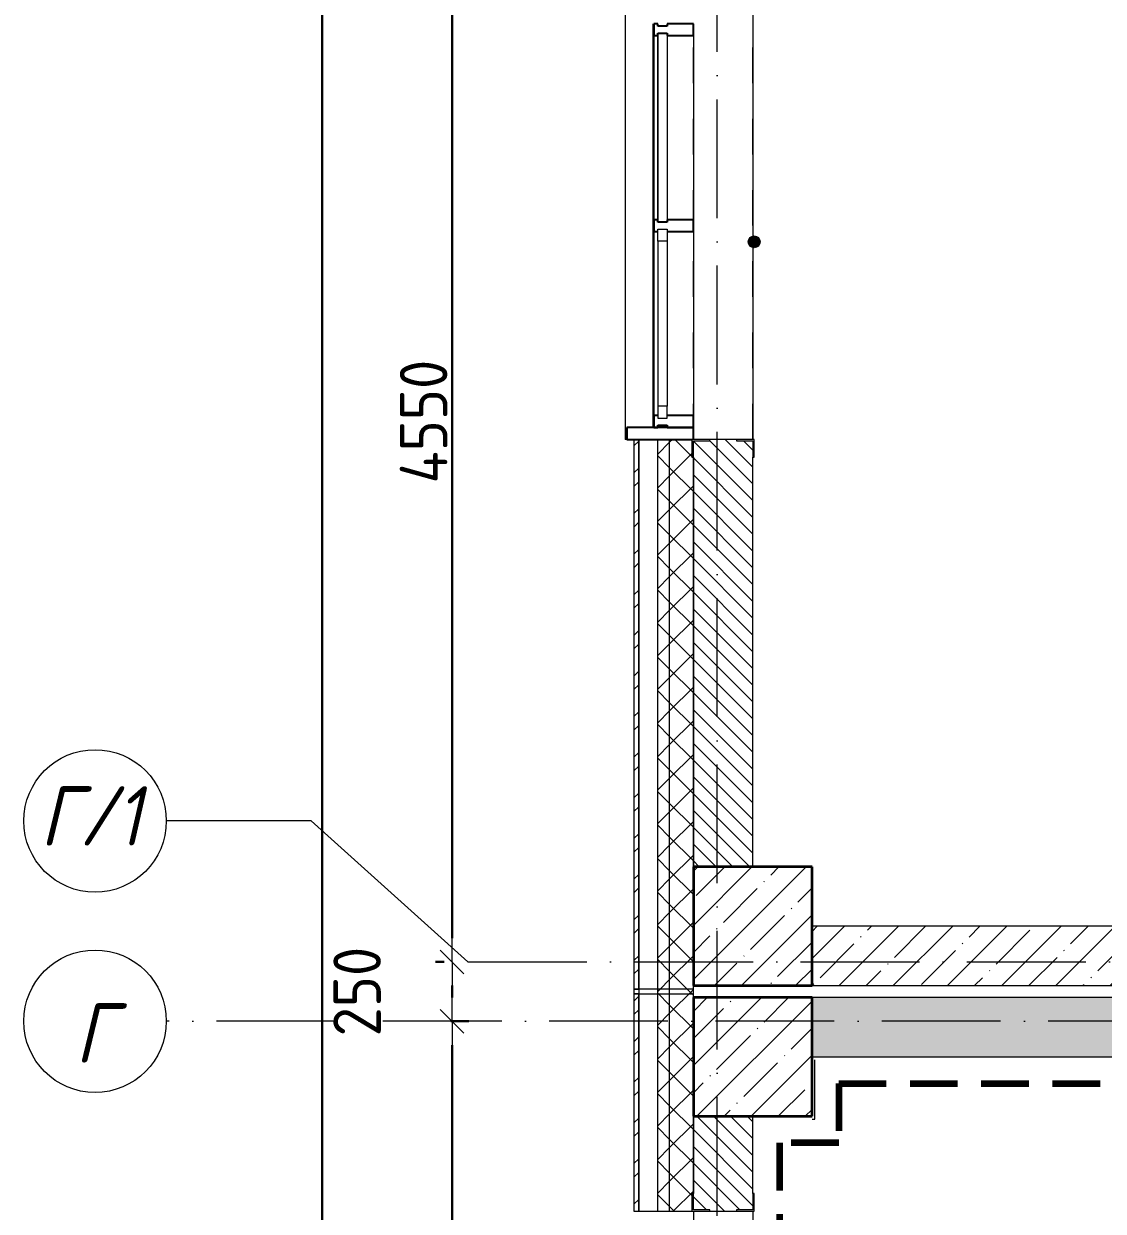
# Model space of a CAD drawing. Header units: millimetres. Extents: x -12989 to 629078, y -109036 to 555275.
# Drawn here: x -12989 to -8445, y -95815 to -90815 of the extents above; entities that cross this region are included whole.
import ezdxf

# ---------------------------------------------------------------- set-up
doc = ezdxf.new("R2010")
doc.units = ezdxf.units.MM
for name, pattern in [('50_200_ШТРИХ_1Т_ш5_п1_п1_', [700, 500, -100, 0, -100]), ('Штрих короткий', [300, 150, -150]), ('Штриховая _2 мм - 1 мм_', [300, 200, -100])]:
    doc.linetypes.add(name, pattern=pattern)
for name, color, linetype, lineweight in [('4 -стяжа', 7, 'Continuous', 30), ('Импосты витража', 7, 'Continuous', 9), ('Импосты витража-1', 7, 'Continuous', 25), ('Каркас_Импост', 7, 'Continuous', 13), ('Каркас_Импост-1', 7, 'Continuous', 9), ('Марки стен', 7, 'Continuous', 9), ('Несущие колонны', 7, 'Continuous', 9), ('Несущие колонны-1', 7, 'Continuous', 35), ('Обобщенные модели', 7, 'Continuous', 9), ('Общие ребра', 7, 'Continuous', 9), ('Окна', 7, 'Continuous', 9), ('Оси', 7, 'Continuous', 9), ('Оси-1', 7, 'Continuous', 20), ('Оси-2', 7, '50_200_ШТРИХ_1Т_ш5_п1_п1_', 9), ('Остекление-1', 7, 'Continuous', 9), ('Перемычка-1', 7, 'Штрих короткий', 9), ('Размеры', 7, 'Continuous', 15), ('Стены', 7, 'Continuous', 9), ('Стены-1', 7, 'Continuous', 13), ('Штриховка разреза-1', 7, 'Continuous', 9)]:
    doc.layers.add(name, color=color, linetype=linetype, lineweight=lineweight)
doc.layers.add('СТ-1_1', color=7, linetype='Штриховая _2 мм - 1 мм_', lineweight=90, true_color=0x888888)
doc.layers.get('4 -стяжа').off()
doc.styles.add('ISOCPEUR_I_1', font='isocpeui.ttf', dxfattribs={"width": 0.85, "height": 2.5})
doc.styles.add('СПДС', font='isocpeur.ttf', dxfattribs={"width": 0.9})
doc.dimstyles.new('Размера А3', dxfattribs={"dimtxt": 200, "dimasz": 100, "dimexe": 70, "dimexo": 100, "dimgap": 20, "dimtad": 1, "dimdec": 0, "dimrnd": 10, "dimzin": 0, "dimdsep": 46, "dimtxsty": 'СПДС', "dimblk": 'ARROWHEAD_6', "dimcen": 1, "dimclrd": 256, "dimclre": 256, "dimclrt": 256, "dimazin": 0, "dimtfac": 1, "dimtdec": 0, "dimtmove": 2, "dimatfit": 3, "dimfxl": 1, "dimtolj": 1, "dimtzin": 0, "dimarcsym": 0})
pattern_1 = [(135, (0, 0), (-35.35534, -35.35534), [])]
pattern_2 = [(45, (0, 0), (-70.71068, 70.71068), []), (135, (0, 0), (-70.71068, -70.71068), [])]
pattern_3 = [(45, (0, 0), (-114.04925, 114.04925), []), (45, (114.05, 0), (-114.04925, 114.04925), [201.612, -40.322, 3.353, -36.97])]
pattern_4 = [(45, (0, 0), (-85.5366, 85.5366), []), (45, (57.02, 0), (-85.5366, 85.5366), [])]

# ---------------------------------------------------------------- blocks, each defined once
blk = doc.blocks.new('Ось сетки - Круг_Ø6_00__ISO-2_5_0_9K_-16731441-АИ2_02_План отделки стен 2-го этажа _Часть 2_')
at = {"layer": 'Оси-1'}
blk.add_circle((0, 0), 3, dxfattribs=at)
blk = doc.blocks.new('ARROWHEAD_6')
at = {"color": 0, "linetype": 'Continuous'}
for p, q in [((0, 0), (-1, 0)), ((-0.5, -0.5), (0.5, 0.5))]:
    blk.add_line(p, q, dxfattribs=at)
blk = doc.blocks.new('*D675')
at = {"layer": 'Defpoints', "color": 0, "transparency": 16777216}
for p in [(-11291.7, -95015.3), (-11185.6, -95015.3), (-11291.7, -98415.3)]:
    blk.add_point(p, dxfattribs=at)
at = {"layer": 'Размеры', "lineweight": -2, "transparency": 16777216}
for p, q in [((-11191.7, -95015.3), (-11115.6, -95015.3)), ((-11185.6, -98315.3), (-11185.6, -95115.3)), ((-11191.7, -98415.3), (-11115.6, -98415.3))]:
    blk.add_line(p, q, dxfattribs=at)
at = {"layer": 'Размеры', "lineweight": -2, "transparency": 16777216, "xscale": 100, "yscale": 100, "zscale": 100}
for p, rotation in [((-11185.6, -95015.3), 90), ((-11185.6, -98415.3), 270)]:
    blk.add_blockref('ARROWHEAD_6', p, dxfattribs=dict(at, rotation=rotation))
at = {"layer": 'Размеры', "transparency": 16777216, "insert": (-11305.6, -96715.3), "char_height": 200, "width": 2.564, "attachment_point": 5, "rotation": 90, "style": 'СПДС'}
blk.add_mtext('\\A1;3400', dxfattribs=at)
blk = doc.blocks.new('*D676')
at = {"layer": 'Defpoints', "color": 0, "transparency": 16777216}
for p in [(-11185.6, -94765.3), (-11118.8, -94765.3), (-11291.7, -95015.3)]:
    blk.add_point(p, dxfattribs=at)
at = {"layer": 'Размеры', "lineweight": -2, "transparency": 16777216}
for p, q in [((-11218.8, -94765.3), (-11255.6, -94765.3)), ((-11185.6, -94915.3), (-11185.6, -94865.3)), ((-11191.7, -95015.3), (-11115.6, -95015.3))]:
    blk.add_line(p, q, dxfattribs=at)
at = {"layer": 'Размеры', "lineweight": -2, "transparency": 16777216, "xscale": 100, "yscale": 100, "zscale": 100}
for p, rotation in [((-11185.6, -94765.3), 90), ((-11185.6, -95015.3), 270)]:
    blk.add_blockref('ARROWHEAD_6', p, dxfattribs=dict(at, rotation=rotation))
at = {"layer": 'Размеры', "transparency": 16777216, "insert": (-11585.6, -94890.3), "char_height": 200, "width": 1.866, "attachment_point": 5, "rotation": 90, "style": 'СПДС'}
blk.add_mtext('\\A1;250', dxfattribs=at)
blk = doc.blocks.new('*D677')
at = {"layer": 'Defpoints', "color": 0, "transparency": 16777216}
for p in [(-11291.7, -90215.3), (-11185.6, -90215.3), (-11118.8, -94765.3)]:
    blk.add_point(p, dxfattribs=at)
at = {"layer": 'Размеры', "lineweight": -2, "transparency": 16777216}
for p, q in [((-11191.7, -90215.3), (-11115.6, -90215.3)), ((-11185.6, -94665.3), (-11185.6, -90315.3)), ((-11218.8, -94765.3), (-11255.6, -94765.3))]:
    blk.add_line(p, q, dxfattribs=at)
at = {"layer": 'Размеры', "lineweight": -2, "transparency": 16777216, "xscale": 100, "yscale": 100, "zscale": 100}
for p, rotation in [((-11185.6, -90215.3), 90), ((-11185.6, -94765.3), 270)]:
    blk.add_blockref('ARROWHEAD_6', p, dxfattribs=dict(at, rotation=rotation))
at = {"layer": 'Размеры', "transparency": 16777216, "insert": (-11305.6, -92490.3), "char_height": 200, "width": 2.564, "attachment_point": 5, "rotation": 90, "style": 'СПДС'}
blk.add_mtext('\\A1;4550', dxfattribs=at)
blk = doc.blocks.new('*D686')
at = {"layer": 'Defpoints', "color": 0, "transparency": 16777216}
for p in [(-11838.1, -56765.3), (-11732, -56765.3), (-11838.1, -106215.3)]:
    blk.add_point(p, dxfattribs=at)
at = {"layer": 'Размеры', "lineweight": -2, "transparency": 16777216}
for p, q in [((-11738.1, -56765.3), (-11662, -56765.3)), ((-11732, -106115.3), (-11732, -56865.3)), ((-11738.1, -106215.3), (-11662, -106215.3))]:
    blk.add_line(p, q, dxfattribs=at)
at = {"layer": 'Размеры', "lineweight": -2, "transparency": 16777216, "xscale": 100, "yscale": 100, "zscale": 100}
for p, rotation in [((-11732, -56765.3), 90), ((-11732, -106215.3), 270)]:
    blk.add_blockref('ARROWHEAD_6', p, dxfattribs=dict(at, rotation=rotation))
at = {"layer": 'Размеры', "transparency": 16777216, "insert": (-11852, -81490.3), "char_height": 200, "width": 3.261, "attachment_point": 5, "rotation": 90, "style": 'СПДС'}
blk.add_mtext('\\A1;49450', dxfattribs=at)
blk = doc.blocks.new('BSC_Колонна _Прямоугольная - 500х500-V41-АИ2_02_План отделки стен 2-го этажа _Часть 2_')
at = {"layer": 'Несущие колонны'}
h = blk.add_hatch(dxfattribs=at)
h.set_pattern_fill('FP_49', color=256, style=0, pattern_type=2)
h.set_pattern_definition([(45, (-150, -11600), (-114.0493, 114.0493), []), (45, (-35.95, -11600), (-114.0493, 114.0493), [201.612, -40.322, 3.353, -36.97])])
h.paths.add_polyline_path([(-250, -250), (250, -250), (250, 250), (-250, 250)], flags=0)
at = {"layer": 'Несущие колонны-1'}
for p, q in [((250, 250), (-250, 250)), ((-250, 250), (-250, -250)), ((250, -250), (250, 250)), ((-250, -250), (250, -250))]:
    blk.add_line(p, q, dxfattribs=at)
blk = doc.blocks.new('Проем_Дверь_Прямоугольный - 1800х2700h_оконные проемы-25805030-АИ2_02_План отделки стен 2-го этажа _Часть 2_')
at = {"layer": 'Перемычка-1'}
for p, q in [((900, 125), (-900, 125)), ((900, -125), (-900, -125))]:
    blk.add_line(p, q, dxfattribs=at)
blk = doc.blocks.new('BSC_Колонна _Прямоугольная - 500х500-V148-АИ2_02_План отделки стен 2-го этажа _Часть 2_')
at = {"layer": 'Несущие колонны'}
h = blk.add_hatch(dxfattribs=at)
h.set_pattern_fill('FP_149', color=256, style=0, pattern_type=2)
h.set_pattern_definition([(45, (-150, -11050), (-114.0493, 114.0493), []), (45, (-35.95, -11050), (-114.0493, 114.0493), [201.612, -40.322, 3.353, -36.97])])
h.paths.add_polyline_path([(-250, -250), (250, -250), (250, 250), (-250, 250)], flags=0)
at = {"layer": 'Несущие колонны-1'}
for p, q in [((250, 250), (-250, 250)), ((-250, 250), (-250, -250)), ((250, -250), (250, 250)), ((-250, -250), (250, -250))]:
    blk.add_line(p, q, dxfattribs=at)
blk = doc.blocks.new('PNS_Панель прямоугольная2 - Нр_Стекло - 40мм-26243474-АИ2_02_План отделки стен 2-го этажа _Часть 2_')
at = {"layer": 'Каркас_Импост'}
for p, q in [((-397.5, 0), (-397.5, 40)), ((-397.5, 40), (-347.5, 40)), ((-347.5, 40), (-347.5, 0)), ((397.5, 40), (347.5, 40)), ((347.5, 40), (347.5, 0)), ((397.5, 0), (397.5, 40)), ((-347.5, 0), (-397.5, 0)), ((347.5, 0), (397.5, 0))]:
    blk.add_line(p, q, dxfattribs=at)
at = {"layer": 'Каркас_Импост-1'}
for p, q in [((-347.5, 40), (347.5, 40)), ((-347.5, 0), (347.5, 0))]:
    blk.add_line(p, q, dxfattribs=at)
blk = doc.blocks.new('Прямоугольный импост - Импост структурный с накладкой - 150мм-25647633-АИ2_02_План отделки стен 2-го этажа _Часть 2_')
at = {"layer": 'Импосты витража-1'}
for p, q in [((-25, 0), (-25, 17)), ((-25, 17), (25, 17)), ((-15, 0), (-25, 0)), ((-15, -40), (-15, 0)), ((25, 17), (25, 0)), ((-25, -150), (-25, -40)), ((-25, -40), (-15, -40)), ((25, -40), (25, -150)), ((25, -150), (-25, -150))]:
    blk.add_line(p, q, dxfattribs=at)
blk = doc.blocks.new('Прямоугольный импост - Импост структурный с накладкой - 150мм-25647642-АИ2_02_План отделки стен 2-го этажа _Часть 2_')
at = {"layer": 'Импосты витража'}
for p, q in [((42475, -100), (43250, -100)), ((42475, -267), (43250, -267))]:
    blk.add_line(p, q, dxfattribs=at)
blk = doc.blocks.new('Прямоугольный импост - Импост структурный с накладкой - 150мм-V150-АИ2_02_План отделки стен 2-го этажа _Часть 2_')
at = {"layer": 'Импосты витража-1'}
for p, q in [((-25, 0), (-25, 17)), ((-25, 17), (25, 17)), ((25, 0), (15, 0)), ((15, 0), (15, -40)), ((25, 17), (25, 0)), ((-25, -150), (-25, -40)), ((15, -40), (25, -40)), ((25, -40), (25, -150)), ((25, -150), (-25, -150))]:
    blk.add_line(p, q, dxfattribs=at)
blk = doc.blocks.new('PNS_Панель прямоугольная1 - Нр_Стекло - 40мм-25259299-АИ2_02_План отделки стен 2-го этажа _Часть 2_')
at = {"layer": 'Остекление-1'}
for p, q in [((-387.5, 40), (387.5, 40)), ((-397.5, 0), (397.5, 0)), ((387.5, 0), (-387.5, 0))]:
    blk.add_line(p, q, dxfattribs=at)
blk = doc.blocks.new('Прямоугольный импост - Импост структурный с накладкой - 150мм-25647644-АИ2_02_План отделки стен 2-го этажа _Часть 2_')
at = {"layer": 'Импосты витража-1'}
for p, q in [((-25, 0), (-25, 17)), ((-25, 17), (25, 17)), ((-15, 0), (-25, 0)), ((-15, -40), (-15, 0)), ((25, 0), (15, 0)), ((15, 0), (15, -40)), ((25, 17), (25, 0)), ((-25, -150), (-25, -40)), ((-25, -40), (-15, -40)), ((15, -40), (25, -40)), ((25, -40), (25, -150)), ((25, -150), (-25, -150))]:
    blk.add_line(p, q, dxfattribs=at)
blk = doc.blocks.new('Прямоугольный импост - Откос НВФ_50х280 мм-25993834-АИ2_02_План отделки стен 2-го этажа _Часть 2_')
at = {"layer": 'Импосты витража-1'}
for p, q in [((-50, 130), (0, 130)), ((-50, -150), (-50, 130)), ((0, 130), (0, -144)), ((0, -150), (-50, -150))]:
    blk.add_line(p, q, dxfattribs=at)
blk = doc.blocks.new('Фахверк_СКБ_Уголок - 250_2700-27497298-АИ2_02_План отделки стен 2-го этажа _Часть 2_')
at = {"layer": 'Обобщенные модели'}
for p, q in [((200, 181), (125, 181)), ((125, 181), (125, 106)), ((131, 106), (131, 175)), ((131, 175), (200, 175)), ((200, 175), (200, 181)), ((125, 106), (131, 106)), ((131, -6), (125, -6)), ((125, -6), (125, -81)), ((131, -75), (131, -6)), ((125, -81), (200, -81)), ((200, -75), (131, -75)), ((200, -81), (200, -75))]:
    blk.add_line(p, q, dxfattribs=at)
blk = doc.blocks.new('Стены 5 - Стены 4-30145060-АИ2_02_План отделки стен 2-го этажа _Часть 2_')
at = {"layer": 'Стены-1'}
for p, q in [((-1843.5, 41030.2), (-1843.5, 41010.2)), ((-1593.5, 41030.2), (-1843.5, 41030.2)), ((-1843.5, 41010.2), (-1593.5, 41010.2)), ((-1593.5, 41010.2), (-1593.5, 41030.2))]:
    blk.add_line(p, q, dxfattribs=at)
blk = doc.blocks.new('Отлив_СКБ - Отлив витража_120_НВФ-31885689-АИ2_02_План отделки стен 2-го этажа _Часть 2_')
at = {"layer": 'Окна'}
for p, q in [((0, 113), (0, 120)), ((1800, 120), (0, 120)), ((1800, 120), (1800, 113)), ((50, 2), (1750, 2))]:
    blk.add_line(p, q, dxfattribs=at)
blk = doc.blocks.new('0125-Р-ОО-Ш2-АР-о_23_10_2024_rvt-1-АИ2_02_План отделки стен 2-го этажа _Часть 2_')
at = {"layer": 'Штриховка разреза-1'}
h = blk.add_hatch(dxfattribs=at)
h.set_pattern_fill('FP_80', color=256, style=0, pattern_type=2)
h.set_pattern_definition(pattern_4)
h.paths.add_polyline_path([(-350, 11335), (-330, 11335), (-330, 13650), (-350, 13650), (-350, 12505.4)], flags=0)
h.paths.add_polyline_path([(-350, 15450), (-330, 15450), (-330, 16900), (-350, 16900), (-350, 16201.6)], flags=0)
h.paths.add_polyline_path([(-330, 18700), (-330, 19900), (-350, 19900), (-350, 18700)], flags=0)
h.paths.add_polyline_path([(-330, 21700), (-330, 22900), (-350, 22900), (-350, 21700)], flags=0)
h.paths.add_polyline_path([(-330, 24700), (-330, 25900), (-350, 25900), (-350, 24700)], flags=0)
h.paths.add_polyline_path([(-330, 27700), (-330, 28625), (-350, 28625), (-350, 27700)], flags=0)
h = blk.add_hatch(dxfattribs=at)
h.set_pattern_fill('FP_81', color=256, style=0, pattern_type=2)
h.set_pattern_definition(pattern_2)
h.paths.add_polyline_path([(-200, 11335), (-200, 13650), (-250, 13650), (-250, 11335)], flags=0)
h.paths.add_polyline_path([(-200, 15450), (-200, 16900), (-250, 16900), (-250, 15450)], flags=0)
h.paths.add_polyline_path([(-200, 18700), (-200, 19900), (-250, 19900), (-250, 18700)], flags=0)
h.paths.add_polyline_path([(-200, 21700), (-200, 22900), (-250, 22900), (-250, 21700)], flags=0)
h.paths.add_polyline_path([(-200, 24700), (-200, 25900), (-250, 25900), (-250, 24700)], flags=0)
h.paths.add_polyline_path([(-200, 27700), (-200, 28550), (-250, 28550), (-250, 27700)], flags=0)
h = blk.add_hatch(dxfattribs=at)
h.set_pattern_fill('FP_81', color=256, style=0, pattern_type=2)
h.set_pattern_definition(pattern_2)
h.paths.add_polyline_path([(-200, 11335), (-100, 11335), (-100, 13575), (-106, 13575), (-106, 13650), (-200, 13650), (-200, 11350)], flags=0)
h.paths.add_polyline_path([(-106, 15450), (-106, 15525), (-100, 15525), (-100, 16825), (-106, 16825), (-106, 16900), (-200, 16900), (-200, 15450)], flags=0)
h.paths.add_polyline_path([(-200, 18700), (-106, 18700), (-106, 18775), (-100, 18775), (-100, 19825), (-106, 19825), (-106, 19900), (-200, 19900), (-200, 18973.7)], flags=0)
h.paths.add_polyline_path([(-200, 21700), (-106, 21700), (-106, 21775), (-100, 21775), (-100, 22825), (-106, 22825), (-106, 22900), (-200, 22900), (-200, 21706)], flags=0)
h.paths.add_polyline_path([(-106, 24700), (-106, 24775), (-100, 24775), (-100, 25825), (-106, 25825), (-106, 25900), (-200, 25900), (-200, 24700)], flags=0)
h.paths.add_polyline_path([(-106, 27700), (-106, 27775), (-100, 27775), (-100, 28550), (-200, 28550), (-200, 27700)], flags=0)
h = blk.add_hatch(dxfattribs=at)
h.set_pattern_fill('FP_2', color=256, style=0, pattern_type=2)
h.set_pattern_definition(pattern_1)
h.paths.add_polyline_path([(-100, 11850), (150, 11850), (149.2, 13644), (81, 13644), (81, 13650), (-31, 13650), (-31, 13644), (-100, 13644), (-100, 12505.4)], flags=0)
h.paths.add_polyline_path([(81, 15450), (81, 15456), (150, 15456), (150, 15750), (-100, 15750), (-100, 15456), (-31, 15456), (-31, 15450)], flags=0)
h = blk.add_hatch(dxfattribs=at)
h.set_pattern_fill('FP_1', color=256, style=0, pattern_type=2)
h.set_pattern_definition(pattern_3)
h.paths.add_polyline_path([(7450, 11350), (7450, 11600), (400, 11600), (400, 11350), (7139.2, 11350)], flags=0)
h = blk.add_hatch(dxfattribs=at)
h.set_pattern_fill('FP_80', color=256, style=0, pattern_type=2)
h.set_pattern_definition(pattern_4)
h.paths.add_polyline_path([(-350, -350), (-330, -350), (-330, 4050), (-350, 4050), (-350, 1416.9)], flags=0)
h.paths.add_polyline_path([(-330, 5850), (-330, 8600), (-350, 8600), (-350, 5850)], flags=0)
h.paths.add_polyline_path([(-330, 10400), (-330, 11315), (-350, 11315), (-350, 10400)], flags=0)
h = blk.add_hatch(dxfattribs=at)
h.set_pattern_fill('FP_81', color=256, style=0, pattern_type=2)
h.set_pattern_definition(pattern_2)
h.paths.add_polyline_path([(-250, -250), (-200, -250), (-200, 4050), (-250, 4050), (-250, 1416.9)], flags=0)
h.paths.add_polyline_path([(-250, 5850), (-200, 5850), (-200, 8600), (-250, 8600), (-250, 6961.2)], flags=0)
h.paths.add_polyline_path([(-200, 10400), (-200, 11335), (-250, 11335), (-250, 10400)], flags=0)
h = blk.add_hatch(dxfattribs=at)
h.set_pattern_fill('FP_81', color=256, style=0, pattern_type=2)
h.set_pattern_definition(pattern_2)
h.paths.add_polyline_path([(-200, -200), (-100, -200), (-100, 4050), (-200, 4050), (-200, 1416.9)], flags=0)
h.paths.add_polyline_path([(-100, 5850), (-100, 8525), (-106, 8525), (-106, 8600), (-200, 8600), (-200, 5850)], flags=0)
h.paths.add_polyline_path([(-200, 10400), (-106, 10400), (-106, 10475), (-100, 10475), (-100, 11335), (-200, 11335), (-200, 10657.3)], flags=0)
h = blk.add_hatch(dxfattribs=at)
h.set_pattern_fill('FP_1', color=256, style=0, pattern_type=2)
h.set_pattern_definition(pattern_3)
h.paths.add_polyline_path([(25900, 11050), (25900, 11300), (25000, 11300), (25000, 11050)], flags=0)
h.paths.add_polyline_path([(22900, 11050), (22900, 11300), (15250, 11300), (15250, 11050), (20187, 11050)], flags=0)
h.paths.add_polyline_path([(12731.1, 11050), (13150, 11050), (13150, 11300), (11950, 11300), (11950, 11050)], flags=0)
h.paths.add_polyline_path([(7139.2, 11050), (7950, 11050), (7950, 11300), (400, 11300), (400, 11050), (5275.2, 11050)], flags=0)
h = blk.add_hatch(dxfattribs=at)
h.set_pattern_fill('FP_2', color=256, style=0, pattern_type=2)
h.set_pattern_definition(pattern_1)
h.paths.add_polyline_path([(147.3, 8150), (150, 8150), (150, 8594), (81, 8594), (81, 8600), (-31, 8600), (-31, 8594), (-100, 8594), (-100, 8150)], flags=0)
h.paths.add_polyline_path([(81, 10400), (81, 10406), (150, 10406), (150, 10800), (-100, 10800), (-100, 10406), (-31, 10406), (-31, 10400)], flags=0)
at = {"layer": 'Общие ребра'}
for p, q in [((-330, 13650), (-330, 11335)), ((-330, 11335), (-330, 13650)), ((-250, 11335), (-250, 13650)), ((-200, 11335), (-200, 13650)), ((-100, 11850), (-100, 13575)), ((-100, 13575), (-100, 11850)), ((-330, 10400), (-330, 11315)), ((-330, 11315), (-330, 10400)), ((-250, 10400), (-250, 11335)), ((-200, 10400), (-200, 11335)), ((-100, 10800), (-100, 10475)), ((-100, 10475), (-100, 10800))]:
    blk.add_line(p, q, dxfattribs=at)
at = {"layer": 'Стены'}
for p, q in [((150, 15447.5), (150, 13650)), ((150, 10400), (150, 8600))]:
    blk.add_line(p, q, dxfattribs=at)
at = {"layer": 'Стены-1'}
for p, q in [((-350, 13650), (-350, 11335)), ((-330, 13650), (-350, 13650)), ((-106, 13650), (-330, 13650)), ((81, 13650), (-31, 13650)), ((150, 11850), (150, 13575)), ((7150, 11600), (400, 11600)), ((-350, 11335), (-330, 11335)), ((-350, 11315), (-350, 10400)), ((-330, 11315), (-350, 11315)), ((-330, 11335), (-330, 11315)), ((-100, 11335), (-100, 11350)), ((-100, 11300), (-100, 11335)), ((400, 11350), (7450, 11350)), ((7950, 11300), (400, 11300)), ((400, 11050), (7950, 11050)), ((150, 10475), (150, 10800)), ((-350, 10400), (-330, 10400)), ((-330, 10400), (-106, 10400)), ((-31, 10400), (81, 10400))]:
    blk.add_line(p, q, dxfattribs=at)
for name, p, rotation in [('Отлив_СКБ - Отлив витража_120_НВФ-31885689-АИ2_02_План отделки стен 2-го этажа _Часть 2_', (-267, 13650), 90), ('Проем_Дверь_Прямоугольный - 1800х2700h_оконные проемы-25805030-АИ2_02_План отделки стен 2-го этажа _Часть 2_', (25, 14550), 269.9999999999999), ('PNS_Панель прямоугольная1 - Нр_Стекло - 40мм-25259299-АИ2_02_План отделки стен 2-го этажа _Часть 2_', (-250, 14962.5), 269.9999999999977), ('Прямоугольный импост - Импост структурный с накладкой - 150мм-25647642-АИ2_02_План отделки стен 2-го этажа _Часть 2_', (0, 57825), 270.0000000000001), ('Прямоугольный импост - Импост структурный с накладкой - 150мм-25647642-АИ2_02_План отделки стен 2-го этажа _Часть 2_', (0, 57000), 270.0000000000001), ('PNS_Панель прямоугольная2 - Нр_Стекло - 40мм-26243474-АИ2_02_План отделки стен 2-го этажа _Часть 2_', (-250, 14137.5), 269.9999999999977), ('Фахверк_СКБ_Уголок - 250_2700-27497298-АИ2_02_План отделки стен 2-го этажа _Часть 2_', (-25, 13775), 269.9999999999999), ('Фахверк_СКБ_Уголок - 250_2700-27497298-АИ2_02_План отделки стен 2-го этажа _Часть 2_', (75, 10275), 89.99999999999991), ('Проем_Дверь_Прямоугольный - 1800х2700h_оконные проемы-25805030-АИ2_02_План отделки стен 2-го этажа _Часть 2_', (25, 9500), 89.99999999999991)]:
    blk.add_blockref(name, p, dxfattribs=dict(rotation=rotation))
at = {"extrusion": (0, 0, -1), "rotation": 270.0000000000023}
for name, p in [('Прямоугольный импост - Импост структурный с накладкой - 150мм-25647644-АИ2_02_План отделки стен 2-го этажа _Часть 2_', (250, 15375)), ('Прямоугольный импост - Импост структурный с накладкой - 150мм-25647633-АИ2_02_План отделки стен 2-го этажа _Часть 2_', (250, 14550)), ('Прямоугольный импост - Импост структурный с накладкой - 150мм-V150-АИ2_02_План отделки стен 2-го этажа _Часть 2_', (250, 13725)), ('Прямоугольный импост - Откос НВФ_50х280 мм-25993834-АИ2_02_План отделки стен 2-го этажа _Часть 2_', (250, 13650))]:
    blk.add_blockref(name, p, dxfattribs=at)
for name, p in [('BSC_Колонна _Прямоугольная - 500х500-V41-АИ2_02_План отделки стен 2-го этажа _Часть 2_', (150, 11600)), ('Стены 5 - Стены 4-30145060-АИ2_02_План отделки стен 2-го этажа _Часть 2_', (1493.5, -29695.2)), ('BSC_Колонна _Прямоугольная - 500х500-V148-АИ2_02_План отделки стен 2-го этажа _Часть 2_', (150, 11050))]:
    blk.add_blockref(name, p)
blk = doc.blocks.new('2ч2эт')
at = {"layer": 'Марки стен'}
h = blk.add_hatch(color=256, dxfattribs=at)
edge = h.paths.add_edge_path(flags=0)
edge.add_arc((-9914.1, -91733.4), 25, 0, 360)
blk.add_circle((-9914.1, -91733.4), 25, dxfattribs=at)
at = {"layer": 'Оси'}
for p, q in [((-11779.5, -94172), (-12388.8, -94172)), ((-11118.8, -94765.3), (-11779.5, -94172))]:
    blk.add_line(p, q, dxfattribs=at)
at = {"layer": 'СТ-1_1'}
for p, q in [((-9558.1, -95277.3), (17967.9, -95277.3)), ((-9558.1, -95277.3), (-9558.1, -95527.3)), ((-9558.1, -95527.3), (-9808.1, -95527.3)), ((-9808.1, -95527.3), (-9808.1, -97527.3))]:
    blk.add_line(p, q, dxfattribs=at)
at = {"layer": 'Стены-1'}
for p, q in [((-9658.1, -95427.3), (-9658.1, -95177.3)), ((-9670.1, -95427.3), (-9658.1, -95427.3))]:
    blk.add_line(p, q, dxfattribs=at)
blk.add_blockref('0125-Р-ОО-Ш2-АР-о_23_10_2024_rvt-1-АИ2_02_План отделки стен 2-го этажа _Часть 2_', (-10070.1, -106215.3))
blk = doc.blocks.new('ось2эт')
at = {"layer": 'Оси-2'}
for p, q in [((-10070.1, -108435.9), (-10070.1, -54635.1)), ((-11118.8, -94765.3), (15729.9, -94765.3)), ((96138.3, -95015.3), (-12388.8, -95015.3))]:
    blk.add_line(p, q, dxfattribs=at)
at = {"layer": 'Оси-1', "xscale": 99.99999999999993, "yscale": 99.99999999999993, "zscale": 99.99999999999993}
for p, rotation in [((-12688.8, -94172), 269.9999999999996), ((-12688.8, -95015.3), 89.99999999999982)]:
    blk.add_blockref('Ось сетки - Круг_Ø6_00__ISO-2_5_0_9K_-16731441-АИ2_02_План отделки стен 2-го этажа _Часть 2_', p, dxfattribs=dict(at, rotation=rotation))
at = {"layer": 'Оси', "char_height": 250, "attachment_point": 1, "style": 'ISOCPEUR_I_1'}
for s, insert, width in [('\\fISOCPEUR|b0|i1|c204|p34|;\\W.9;Г', (-12920.5, -94025.4), 202.025), ('/1', (-12753.8, -94025.4), 346.329), ('\\fISOCPEUR|b0|i1|c204|p34|;\\W.9;Г', (-12772.6, -94939.2), 202.025)]:
    blk.add_mtext(s, dxfattribs=dict(at, insert=insert, width=width))
at = {"layer": 'Размеры'}
for base, p1, p2, picture, middle in [((-11732, -56765.3), (-11838.1, -106215.3), (-11838.1, -56765.3), '*D686', (-11852, -81490.3)), ((-11185.6, -90215.3), (-11118.8, -94765.3), (-11291.7, -90215.3), '*D677', (-11305.6, -92490.3)), ((-11185.6, -94765.3), (-11291.7, -95015.3), (-11118.8, -94765.3), '*D676', (-11585.6, -94890.3)), ((-11185.6, -95015.3), (-11291.7, -98415.3), (-11291.7, -95015.3), '*D675', (-11305.6, -96715.3))]:
    dim = blk.add_linear_dim(base=base, p1=p1, p2=p2, angle=90, dimstyle='Размера А3', dxfattribs=at)
    dim.commit()
    dim.dimension.update_dxf_attribs({"geometry": picture, "text_midpoint": middle})

msp = doc.modelspace()

# ---------------------------------------------------------------- block references
at = {"layer": '4 -стяжа'}
for name in ['ось2эт', '2ч2эт']:
    msp.add_blockref(name, (0, 0), dxfattribs=at)

doc.saveas('drawing.dxf')
